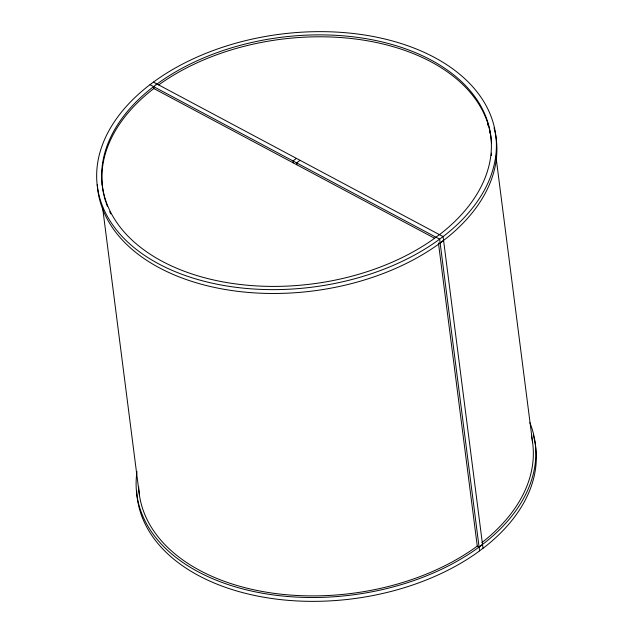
<?xml version="1.0" encoding="UTF-8"?>
<svg xmlns="http://www.w3.org/2000/svg" width="633" height="633" viewBox="0 0 633 633"><rect width="100%" height="100%" fill="white"/><g stroke="black" fill="none" stroke-linecap="round" stroke-linejoin="round"><path stroke-width="0.95" d="M481.966 542.528L483.224 541.563A198.335 125.888 -7.3 0 0 532.116 439.516M153.605 86.618L153.851 88.541L152.142 89.846A195.819 124.297 -7.3 0 0 103.954 195.288M296.442 158.377L293 160.956L293.245 162.887M300.066 160.307L296.624 162.895L296.869 164.817M440.133 243.017L443.575 240.429M482.528 544.467L479.086 547.047L477.274 546.081L438.447 243.025M477.274 546.081L474.679 547.972A198.335 125.888 -7.3 0 1 262.189 591.451A198.335 125.888 -7.3 0 1 138.659 486.706M158.622 84.996L160.624 83.548A195.819 124.297 -7.3 0 1 369.245 41.113A195.819 124.297 -7.3 0 1 491.532 143.359M153.423 82.108L443.084 236.584L483.019 548.313M149.981 84.687L439.642 239.163L479.577 550.892M153.851 88.541L434.531 238.23M495.892 156.066L532.582 442.443M102.554 207.228L139.363 494.587M533.247 434.974A200.843 127.478 -7.3 0 1 485.582 546.334L476.926 552.823A200.843 127.478 -7.3 0 1 261.753 596.856A200.843 127.478 -7.3 0 1 136.657 490.789M529.868 422.686A200.843 127.478 -7.3 0 1 485.084 542.489L476.435 548.977A200.843 127.478 -7.3 0 1 250.328 590.771A200.843 127.478 -7.3 0 1 136.989 471.601M494.626 130.208A200.843 127.478 -7.3 0 1 446.138 238.451L437.49 244.947A200.843 127.478 -7.3 0 1 223.473 289.186A200.843 127.478 -7.3 0 1 97.3 184.512M494.025 127.866A200.843 127.478 -7.3 0 1 494.436 129.425M102.404 185.635A195.819 124.297 -7.3 0 1 102.269 183.689M487.703 124.195A195.819 124.297 -7.3 0 1 488.312 126.07M489.855 131.759A195.819 124.297 -7.3 0 1 490.266 133.666M491.477 153.17A195.819 124.297 -7.3 0 1 491.279 155.536M110.743 213.883A195.819 124.297 -7.3 0 1 109.683 211.707M107.468 206.572A195.819 124.297 -7.3 0 1 106.107 202.845M105.798 201.911A195.819 124.297 -7.3 0 1 104.184 196.238M531.459 436.208A198.335 125.888 -7.3 0 1 531.942 438.542M151.675 83.382L147.418 86.666A200.843 127.478 -7.3 0 0 158.82 263.945A200.843 127.478 -7.3 0 0 436.992 241.094L445.648 234.606A200.843 127.478 -7.3 0 0 434.246 57.326A200.843 127.478 -7.3 0 0 156.074 80.177L151.675 83.382M156.066 84.735L151.896 87.924A195.819 124.297 -7.3 0 0 161.455 260.923A195.819 124.297 -7.3 0 0 432.687 239.646L441.169 233.348A195.819 124.297 -7.3 0 0 431.611 60.349A195.819 124.297 -7.3 0 0 160.378 81.625L156.066 84.735"/></g></svg>
